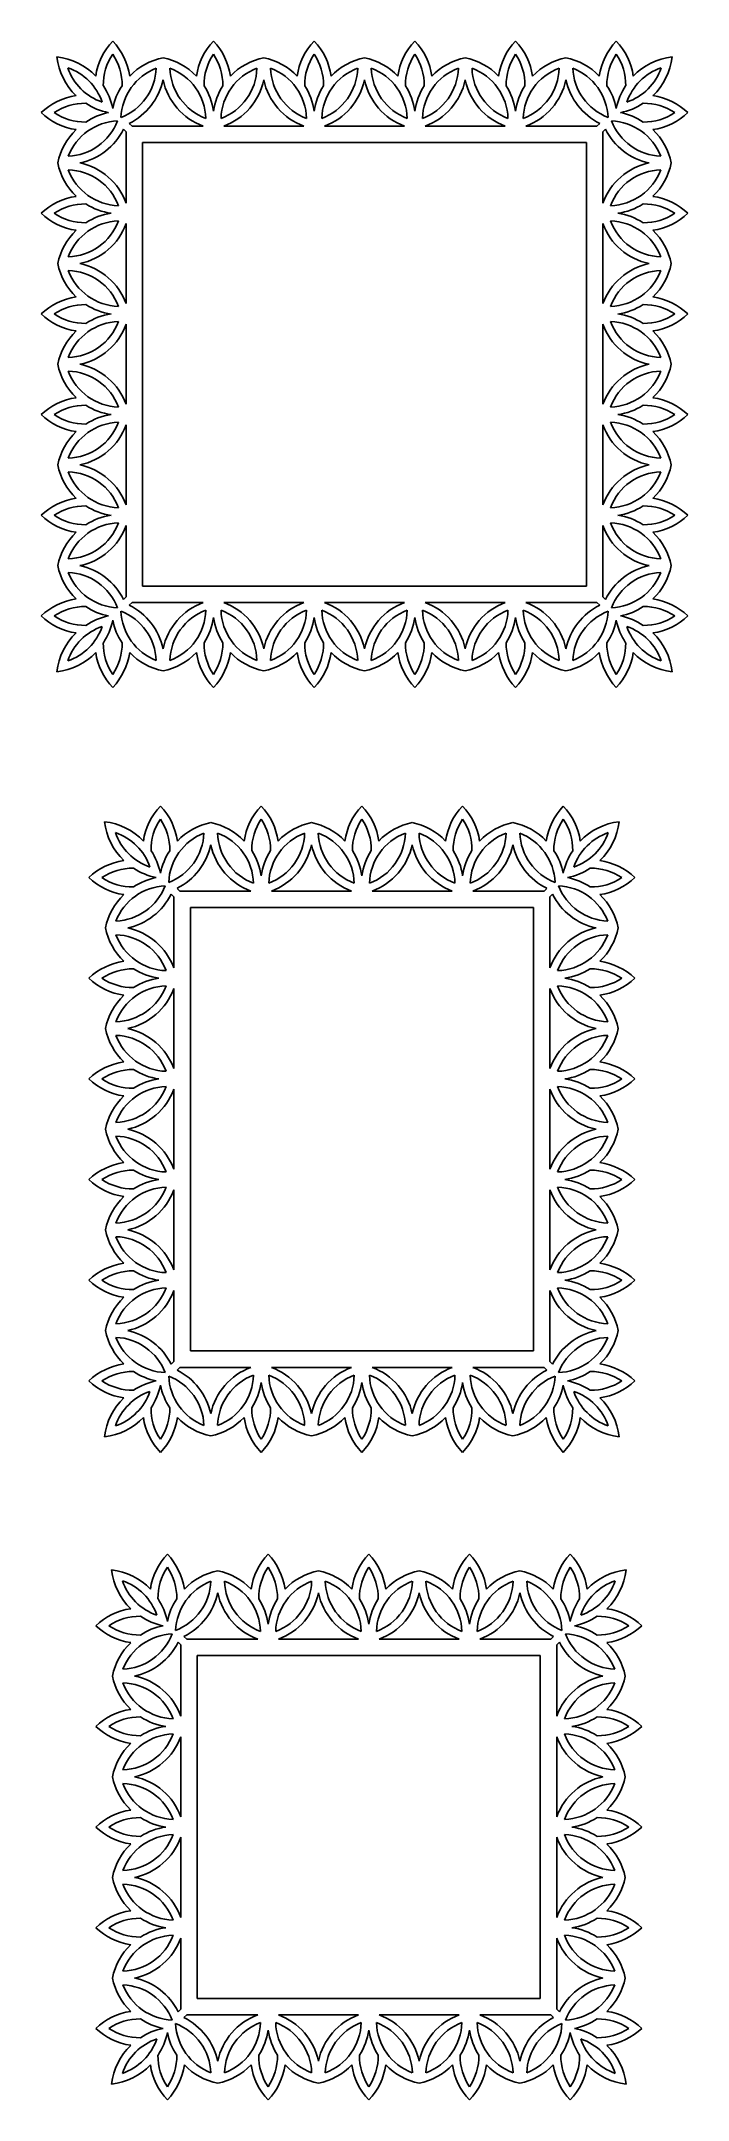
# Model space of a CAD drawing. Extents: x 496 to 653, y -218 to 283.
import ezdxf

# ---------------------------------------------------------------- set-up
doc = ezdxf.new("R2010")
doc.units = 0
doc.layers.get('0').update_dxf_attribs({"linetype": 'CONTINUOUS'})

msp = doc.modelspace()

# ---------------------------------------------------------------- linework, layer by layer
for p, q in [((516.12, 261.39), (516.78, 260.73)), ((516.78, 243.44), (516.78, 260.73)), ((517.53, 262.8), (518.19, 262.14)), ((535.47, 262.14), (518.19, 262.14)), ((540.49, 262.14), (559.96, 262.14)), ((564.98, 262.14), (584.44, 262.14)), ((608.93, 262.14), (589.46, 262.14)), ((613.95, 262.14), (631.23, 262.14)), ((631.89, 262.8), (631.23, 262.14)), ((633.3, 261.39), (632.65, 260.73)), ((632.65, 243.44), (632.65, 260.73)), ((520.77, 258.15), (520.77, 150.27)), ((520.77, 258.15), (628.65, 258.15)), ((628.65, 258.15), (628.65, 150.27)), ((516.78, 238.43), (516.78, 218.96)), ((632.65, 238.43), (632.65, 218.96)), ((516.78, 194.48), (516.78, 213.94)), ((632.65, 194.48), (632.65, 213.94)), ((516.78, 169.99), (516.78, 189.46)), ((632.65, 169.99), (632.65, 189.46)), ((516.78, 164.97), (516.78, 147.69)), ((632.65, 164.97), (632.65, 147.69)), ((520.77, 150.27), (628.65, 150.27)), ((516.12, 147.03), (516.78, 147.69)), ((517.53, 145.61), (518.19, 146.27)), ((535.47, 146.27), (518.19, 146.27)), ((540.49, 146.27), (559.96, 146.27)), ((564.98, 146.27), (584.44, 146.27)), ((608.93, 146.27), (589.46, 146.27)), ((613.95, 146.27), (631.23, 146.27)), ((631.89, 145.61), (631.23, 146.27)), ((633.3, 147.03), (632.65, 147.69)), ((527.72, 75.34), (528.38, 74.68)), ((529.13, 76.75), (529.79, 76.09)), ((547.07, 76.09), (529.79, 76.09)), ((552.09, 76.09), (571.56, 76.09)), ((596.04, 76.09), (576.58, 76.09)), ((601.06, 76.09), (618.35, 76.09)), ((619.01, 76.75), (618.35, 76.09)), ((620.42, 75.34), (619.76, 74.68)), ((528.38, 57.39), (528.38, 74.68)), ((532.37, 72.1), (615.77, 72.1)), ((532.37, 72.1), (532.37, -35.78)), ((615.77, 72.1), (615.77, -35.78)), ((619.76, 57.39), (619.76, 74.68)), ((528.38, 52.37), (528.38, 32.91)), ((619.76, 52.37), (619.76, 32.91)), ((528.38, 8.42), (528.38, 27.89)), ((619.76, 8.42), (619.76, 27.89)), ((528.38, -16.06), (528.38, 3.41)), ((619.76, -16.06), (619.76, 3.41)), ((528.38, -21.08), (528.38, -38.36)), ((619.76, -21.08), (619.76, -38.36)), ((527.72, -39.02), (528.38, -38.36)), ((529.13, -40.44), (529.79, -39.78)), ((547.07, -39.78), (529.79, -39.78)), ((532.37, -35.78), (615.77, -35.78)), ((552.09, -39.78), (571.56, -39.78)), ((596.04, -39.78), (576.58, -39.78)), ((601.06, -39.78), (618.35, -39.78)), ((619.01, -40.44), (618.35, -39.78)), ((620.42, -39.02), (619.76, -38.36)), ((529.41, -106.63), (530.07, -107.29)), ((530.07, -124.57), (530.07, -107.29)), ((530.82, -105.21), (531.48, -105.87)), ((548.76, -105.87), (531.48, -105.87)), ((534.06, -109.87), (534.06, -193.26)), ((534.06, -109.87), (617.45, -109.87)), ((553.78, -105.87), (573.25, -105.87)), ((597.73, -105.87), (578.27, -105.87)), ((602.75, -105.87), (620.04, -105.87)), ((617.45, -109.87), (617.45, -193.26)), ((620.69, -105.21), (620.04, -105.87)), ((622.11, -106.63), (621.45, -107.29)), ((621.45, -124.57), (621.45, -107.29)), ((530.07, -129.59), (530.07, -149.06)), ((621.45, -129.59), (621.45, -149.06)), ((530.07, -173.54), (530.07, -154.07)), ((621.45, -173.54), (621.45, -154.07)), ((530.07, -178.56), (530.07, -195.84)), ((621.45, -178.56), (621.45, -195.84)), ((534.06, -193.26), (617.45, -193.26)), ((529.41, -196.5), (530.07, -195.84)), ((530.82, -197.92), (531.48, -197.26)), ((548.76, -197.26), (531.48, -197.26)), ((553.78, -197.26), (573.25, -197.26)), ((597.73, -197.26), (578.27, -197.26)), ((602.75, -197.26), (620.04, -197.26)), ((620.69, -197.92), (620.04, -197.26)), ((622.11, -196.5), (621.45, -195.84))]:
    msp.add_line(p, q)
for centre, radius, start, end in [((524.66, 272.13), 15.45, 136.2663, 171.8609), ((502.34, 272.13), 15.45, 8.1391, 43.7337), ((549.15, 272.13), 15.45, 136.2663, 171.8609), ((526.82, 272.13), 15.45, 8.1391, 43.7337), ((573.63, 272.13), 15.45, 136.2663, 171.8609), ((551.31, 272.13), 15.45, 8.1391, 43.7337), ((598.11, 272.13), 15.45, 136.2663, 171.8609), ((575.79, 272.13), 15.45, 8.1391, 43.7337), ((622.6, 272.13), 15.45, 136.2663, 171.8609), ((600.27, 272.13), 15.45, 8.1391, 43.7337), ((647.08, 272.13), 15.45, 136.2663, 171.8609), ((624.76, 272.13), 15.45, 8.1391, 43.7337), ((498.21, 263.63), 15.45, 43.7337, 83.5849), ((515.29, 280.71), 15.45, 186.4151, 226.2663), ((515.29, 280.71), 13.45, 198.8883, 251.1117), ((498.21, 263.63), 13.45, 18.8883, 71.1117), ((524.66, 272.13), 13.45, 146.1009, 180.6764), ((502.34, 272.13), 13.45, 359.3236, 33.8991), ((510.65, 276.79), 13.45, 291.2102, 357.6007), ((528.95, 263.69), 13.45, 111.2102, 177.6007), ((528.79, 263.63), 15.45, 101.3883, 136.2663), ((522.69, 263.63), 15.45, 43.7337, 78.6117), ((540.85, 276.63), 13.45, 181.6955, 249.4936), ((522.69, 263.63), 13.45, 1.6955, 69.4936), ((549.15, 272.13), 13.45, 146.1009, 180.6764), ((526.82, 272.13), 13.45, 359.3236, 33.8991), ((553.28, 263.63), 13.45, 110.5064, 178.3045), ((535.12, 276.63), 13.45, 290.5064, 358.3045), ((553.28, 263.63), 15.45, 101.3882, 136.2663), ((547.18, 263.63), 15.45, 43.7337, 78.6118), ((565.33, 276.63), 13.45, 181.6955, 249.4936), ((547.18, 263.63), 13.45, 1.6955, 69.4936), ((573.63, 272.13), 13.45, 146.1009, 180.6764), ((551.31, 272.13), 13.45, 359.3236, 33.8991), ((559.61, 276.63), 13.45, 290.5064, 358.3045), ((577.76, 263.63), 13.45, 110.5064, 178.3045), ((577.76, 263.63), 15.45, 101.3882, 136.2663), ((571.66, 263.63), 15.45, 43.7337, 78.6118), ((571.66, 263.63), 13.45, 1.6955, 69.4936), ((589.81, 276.63), 13.45, 181.6955, 249.4936), ((598.11, 272.13), 13.45, 146.1009, 180.6764), ((575.79, 272.13), 13.45, 359.3236, 33.8991), ((602.24, 263.63), 13.45, 110.5064, 178.3045), ((584.09, 276.63), 13.45, 290.5064, 358.3045), ((602.24, 263.63), 15.45, 101.3882, 136.2663), ((596.14, 263.63), 15.45, 43.7337, 78.6118), ((596.14, 263.63), 13.45, 1.6955, 69.4936), ((614.3, 276.63), 13.45, 181.6955, 249.4936), ((622.6, 272.13), 13.45, 146.1009, 180.6764), ((600.27, 272.13), 13.45, 359.3236, 33.8991), ((608.58, 276.63), 13.45, 290.5064, 358.3045), ((626.73, 263.63), 13.45, 110.5064, 178.3045), ((626.73, 263.63), 15.45, 101.3883, 136.2663), ((620.63, 263.63), 15.45, 43.7337, 78.6117), ((638.78, 276.79), 13.45, 182.3993, 248.7898), ((620.47, 263.69), 13.45, 2.3993, 68.7898), ((647.08, 272.13), 13.45, 146.1009, 180.6764), ((624.76, 272.13), 13.45, 359.3236, 33.8991), ((651.21, 263.63), 13.45, 108.8883, 161.1117), ((634.14, 280.71), 13.45, 288.8883, 341.1117), ((651.21, 263.63), 15.45, 96.4151, 136.2663), ((634.14, 280.71), 15.45, 313.7337, 353.5849), ((498.36, 263.41), 15.45, 11.389, 33.6542), ((528.64, 263.41), 15.45, 146.3458, 168.611), ((510.64, 276.63), 15.45, 296.4949, 347.8645), ((540.85, 276.63), 15.45, 192.1355, 249.6576), ((522.69, 263.63), 15.45, 8.1391, 32.6464), ((553.28, 263.63), 15.45, 147.3536, 171.8609), ((535.12, 276.63), 15.45, 290.3424, 347.8648), ((565.33, 276.63), 15.45, 192.1352, 249.6576), ((547.18, 263.63), 15.45, 8.1391, 32.6464), ((577.76, 263.63), 15.45, 147.3536, 171.8609), ((559.61, 276.63), 15.45, 290.3424, 347.8648), ((589.81, 276.63), 15.45, 192.1352, 249.6576), ((571.66, 263.63), 15.45, 8.1391, 32.6464), ((602.24, 263.63), 15.45, 147.3536, 171.8609), ((584.09, 276.63), 15.45, 290.3424, 347.8648), ((614.3, 276.63), 15.45, 192.1352, 249.6576), ((596.14, 263.63), 15.45, 8.1391, 32.6464), ((626.73, 263.63), 15.45, 147.3536, 171.8609), ((608.58, 276.63), 15.45, 290.3424, 347.8645), ((638.78, 276.63), 15.45, 192.1355, 243.5051), ((620.78, 263.41), 15.45, 11.389, 33.6542), ((651.06, 263.41), 15.45, 146.3458, 168.611), ((506.79, 254.26), 15.45, 98.1391, 133.7337), ((506.79, 276.58), 15.45, 226.2663, 261.8609), ((506.79, 254.26), 13.45, 89.3236, 123.8991), ((506.79, 276.58), 13.45, 236.1009, 270.6764), ((515.51, 280.56), 15.45, 236.3458, 258.611), ((515.51, 250.28), 15.45, 101.389, 123.6542), ((633.91, 280.56), 15.45, 281.389, 303.6542), ((633.91, 250.28), 15.45, 56.3458, 78.611), ((642.63, 254.26), 13.45, 56.1009, 90.6764), ((642.63, 276.58), 13.45, 269.3236, 303.8991), ((642.63, 254.26), 15.45, 46.2663, 81.8609), ((642.63, 276.58), 15.45, 278.1391, 313.7337), ((515.29, 250.13), 15.45, 133.7337, 168.6117), ((515.23, 249.97), 13.45, 92.3993, 158.7898), ((502.13, 268.27), 13.45, 272.3993, 338.7898), ((502.29, 268.28), 15.45, 282.1355, 333.5051), ((647.13, 268.28), 15.45, 206.4949, 257.8645), ((634.19, 249.97), 13.45, 21.2102, 87.6007), ((647.29, 268.27), 13.45, 201.2102, 267.6007), ((634.14, 250.13), 15.45, 11.3883, 46.2663), ((515.29, 256.23), 15.45, 191.3883, 226.2663), ((502.29, 238.07), 13.45, 20.5064, 88.3045), ((515.29, 256.23), 13.45, 200.5064, 268.3045), ((502.29, 238.07), 15.45, 20.3424, 77.8645), ((647.13, 238.07), 15.45, 102.1355, 159.6576), ((647.13, 238.07), 13.45, 91.6955, 159.4936), ((634.14, 256.23), 13.45, 271.6955, 339.4936), ((634.14, 256.23), 15.45, 313.7337, 348.6117), ((506.79, 229.77), 15.45, 98.1391, 133.7337), ((506.79, 252.1), 15.45, 226.2663, 261.8609), ((506.79, 229.77), 13.45, 89.3236, 123.8991), ((506.79, 252.1), 13.45, 236.1009, 270.6764), ((515.29, 256.23), 15.45, 237.3536, 261.8609), ((515.29, 225.64), 15.45, 98.1391, 122.6464), ((634.14, 256.23), 15.45, 278.1391, 302.6464), ((634.14, 225.64), 15.45, 57.3536, 81.8609), ((642.63, 229.77), 13.45, 56.1009, 90.6764), ((642.63, 252.1), 13.45, 269.3236, 303.8991), ((642.63, 229.77), 15.45, 46.2663, 81.8609), ((642.63, 252.1), 15.45, 278.1391, 313.7337), ((515.29, 225.64), 15.45, 133.7337, 168.6118), ((515.29, 225.64), 13.45, 91.6955, 159.4936), ((502.29, 243.8), 13.45, 271.6955, 339.4936), ((502.29, 243.8), 15.45, 282.1352, 339.6576), ((647.13, 243.8), 15.45, 200.3424, 257.8648), ((634.14, 225.64), 13.45, 20.5064, 88.3045), ((647.13, 243.8), 13.45, 200.5064, 268.3045), ((634.14, 225.64), 15.45, 11.3882, 46.2663), ((515.29, 231.74), 15.45, 191.3882, 226.2663), ((515.29, 231.74), 13.45, 200.5064, 268.3045), ((502.29, 213.59), 13.45, 20.5064, 88.3045), ((502.29, 213.59), 15.45, 20.3424, 77.8648), ((647.13, 213.59), 15.45, 102.1352, 159.6576), ((634.14, 231.74), 13.45, 271.6955, 339.4936), ((647.13, 213.59), 13.45, 91.6955, 159.4936), ((634.14, 231.74), 15.45, 313.7337, 348.6118), ((506.79, 205.29), 15.45, 98.1391, 133.7337), ((642.63, 205.29), 15.45, 46.2663, 81.8609), ((506.79, 227.61), 15.45, 226.2663, 261.8609), ((506.79, 205.29), 13.45, 89.3236, 123.8991), ((506.79, 227.61), 13.45, 236.1009, 270.6764), ((515.29, 231.74), 15.45, 237.3536, 261.8609), ((515.29, 201.16), 15.45, 98.1391, 122.6464), ((634.14, 231.74), 15.45, 278.1391, 302.6464), ((634.14, 201.16), 15.45, 57.3536, 81.8609), ((642.63, 205.29), 13.45, 56.1009, 90.6764), ((642.63, 227.61), 13.45, 269.3236, 303.8991), ((642.63, 227.61), 15.45, 278.1391, 313.7337), ((515.29, 201.16), 15.45, 133.7337, 168.6118), ((502.29, 219.31), 13.45, 271.6955, 339.4936), ((515.29, 201.16), 13.45, 91.6955, 159.4936), ((502.29, 219.31), 15.45, 282.1352, 339.6576), ((647.13, 219.31), 15.45, 200.3424, 257.8648), ((647.13, 219.31), 13.45, 200.5064, 268.3045), ((634.14, 201.16), 13.45, 20.5064, 88.3045), ((634.14, 201.16), 15.45, 11.3882, 46.2663), ((515.29, 207.26), 15.45, 191.3882, 226.2663), ((502.29, 189.11), 13.45, 20.5064, 88.3045), ((515.29, 207.26), 13.45, 200.5064, 268.3045), ((502.29, 189.11), 15.45, 20.3424, 77.8648), ((647.13, 189.11), 15.45, 102.1352, 159.6576), ((647.13, 189.11), 13.45, 91.6955, 159.4936), ((634.14, 207.26), 13.45, 271.6955, 339.4936), ((634.14, 207.26), 15.45, 313.7337, 348.6118), ((506.79, 180.8), 15.45, 98.1391, 133.7337), ((642.63, 180.8), 15.45, 46.2663, 81.8609), ((506.79, 203.13), 15.45, 226.2663, 261.8609), ((506.79, 180.8), 13.45, 89.3236, 123.8991), ((506.79, 203.13), 13.45, 236.1009, 270.6764), ((515.29, 207.26), 15.45, 237.3536, 261.8609), ((515.29, 176.67), 15.45, 98.1391, 122.6464), ((634.14, 207.26), 15.45, 278.1391, 302.6464), ((634.14, 176.67), 15.45, 57.3536, 81.8609), ((642.63, 180.8), 13.45, 56.1009, 90.6764), ((642.63, 203.13), 13.45, 269.3236, 303.8991), ((642.63, 203.13), 15.45, 278.1391, 313.7337), ((515.29, 176.67), 15.45, 133.7337, 168.6118), ((515.29, 176.67), 13.45, 91.6955, 159.4936), ((502.29, 194.83), 13.45, 271.6955, 339.4936), ((502.29, 194.83), 15.45, 282.1352, 339.6576), ((647.13, 194.83), 15.45, 200.3424, 257.8648), ((634.14, 176.67), 13.45, 20.5064, 88.3045), ((647.13, 194.83), 13.45, 200.5064, 268.3045), ((634.14, 176.67), 15.45, 11.3882, 46.2663), ((515.29, 182.77), 15.45, 191.3882, 226.2663), ((502.29, 164.62), 13.45, 20.5064, 88.3045), ((515.29, 182.77), 13.45, 200.5064, 268.3045), ((502.29, 164.62), 15.45, 20.3424, 77.8648), ((647.13, 164.62), 15.45, 102.1352, 159.6576), ((647.13, 164.62), 13.45, 91.6955, 159.4936), ((634.14, 182.77), 13.45, 271.6955, 339.4936), ((634.14, 182.77), 15.45, 313.7337, 348.6118), ((506.79, 156.32), 15.45, 98.1391, 133.7337), ((642.63, 156.32), 15.45, 46.2663, 81.8609), ((506.79, 178.64), 15.45, 226.2663, 261.8609), ((506.79, 156.32), 13.45, 89.3236, 123.8991), ((506.79, 178.64), 13.45, 236.1009, 270.6764), ((515.29, 152.19), 13.45, 91.6955, 159.4936), ((502.29, 170.34), 13.45, 271.6955, 339.4936), ((515.29, 182.77), 15.45, 237.3536, 261.8609), ((515.29, 152.19), 15.45, 98.1391, 122.6464), ((634.14, 152.19), 13.45, 20.5064, 88.3045), ((647.13, 170.34), 13.45, 200.5064, 268.3045), ((634.14, 182.77), 15.45, 278.1391, 302.6464), ((634.14, 152.19), 15.45, 57.3536, 81.8609), ((642.63, 156.32), 13.45, 56.1009, 90.6764), ((642.63, 178.64), 13.45, 269.3236, 303.8991), ((642.63, 178.64), 15.45, 278.1391, 313.7337), ((515.29, 152.19), 15.45, 133.7337, 168.6117), ((502.29, 170.34), 15.45, 282.1355, 339.6576), ((647.13, 170.34), 15.45, 200.3424, 257.8645), ((634.14, 152.19), 15.45, 11.3883, 46.2663), ((515.29, 158.29), 15.45, 191.3883, 226.2663), ((502.29, 140.14), 15.45, 26.4949, 77.8645), ((647.13, 140.14), 15.45, 102.1355, 153.5051), ((634.14, 158.29), 15.45, 313.7337, 348.6117), ((502.13, 140.14), 13.45, 21.2102, 87.6007), ((515.23, 158.44), 13.45, 201.2102, 267.6007), ((634.19, 158.44), 13.45, 272.3993, 338.7898), ((647.29, 140.14), 13.45, 92.3993, 158.7898), ((506.79, 131.84), 15.45, 98.1391, 133.7337), ((506.79, 131.84), 13.45, 89.3236, 123.8991), ((515.51, 158.14), 15.45, 236.3458, 258.611), ((510.64, 131.79), 15.45, 12.1355, 63.5051), ((540.85, 131.79), 15.45, 110.3424, 167.8645), ((535.12, 131.79), 15.45, 12.1352, 69.6576), ((565.33, 131.79), 15.45, 110.3424, 167.8648), ((559.61, 131.79), 15.45, 12.1352, 69.6576), ((589.81, 131.79), 15.45, 110.3424, 167.8648), ((584.09, 131.79), 15.45, 12.1352, 69.6576), ((614.3, 131.79), 15.45, 110.3424, 167.8648), ((608.58, 131.79), 15.45, 12.1355, 69.6576), ((638.78, 131.79), 15.45, 116.4949, 167.8645), ((633.91, 158.14), 15.45, 281.389, 303.6542), ((642.63, 131.84), 13.45, 56.1009, 90.6764), ((642.63, 131.84), 15.45, 46.2663, 81.8609), ((506.79, 154.16), 15.45, 226.2663, 261.8609), ((506.79, 154.16), 13.45, 236.1009, 270.6764), ((515.29, 127.71), 13.45, 108.8883, 161.1117), ((498.21, 144.78), 13.45, 288.8883, 341.1117), ((515.51, 127.85), 15.45, 101.389, 123.6542), ((498.36, 145.01), 15.45, 326.3458, 348.611), ((528.64, 145.01), 15.45, 191.389, 213.6542), ((510.65, 131.62), 13.45, 2.3993, 68.7898), ((528.95, 144.72), 13.45, 182.3993, 248.7898), ((540.85, 131.79), 13.45, 110.5064, 178.3045), ((522.69, 144.78), 13.45, 290.5064, 358.3045), ((522.69, 144.78), 15.45, 327.3536, 351.8609), ((553.28, 144.78), 15.45, 188.1391, 212.6464), ((553.28, 144.78), 13.45, 181.6955, 249.4936), ((535.12, 131.79), 13.45, 1.6955, 69.4936), ((565.33, 131.79), 13.45, 110.5064, 178.3045), ((547.18, 144.78), 13.45, 290.5064, 358.3045), ((547.18, 144.78), 15.45, 327.3536, 351.8609), ((577.76, 144.78), 15.45, 188.1391, 212.6464), ((559.61, 131.79), 13.45, 1.6955, 69.4936), ((577.76, 144.78), 13.45, 181.6955, 249.4936), ((571.66, 144.78), 13.45, 290.5064, 358.3045), ((589.81, 131.79), 13.45, 110.5064, 178.3045), ((571.66, 144.78), 15.45, 327.3536, 351.8609), ((602.24, 144.78), 15.45, 188.1391, 212.6464), ((602.24, 144.78), 13.45, 181.6955, 249.4936), ((584.09, 131.79), 13.45, 1.6955, 69.4936), ((596.14, 144.78), 13.45, 290.5064, 358.3045), ((614.3, 131.79), 13.45, 110.5064, 178.3045), ((596.14, 144.78), 15.45, 327.3536, 351.8609), ((626.73, 144.78), 15.45, 188.1391, 212.6464), ((608.58, 131.79), 13.45, 1.6955, 69.4936), ((626.73, 144.78), 13.45, 181.6955, 249.4936), ((638.78, 131.62), 13.45, 111.2102, 177.6007), ((620.47, 144.72), 13.45, 291.2102, 357.6007), ((620.78, 145.01), 15.45, 326.3458, 348.611), ((651.06, 145.01), 15.45, 191.389, 213.6542), ((633.91, 127.85), 15.45, 56.3458, 78.611), ((651.21, 144.78), 13.45, 198.8883, 251.1117), ((634.14, 127.71), 13.45, 18.8883, 71.1117), ((642.63, 154.16), 13.45, 269.3236, 303.8991), ((642.63, 154.16), 15.45, 278.1391, 313.7337), ((515.29, 127.71), 15.45, 133.7337, 173.5849), ((524.66, 136.29), 13.45, 179.3236, 213.8991), ((502.34, 136.29), 13.45, 326.1009, 0.6764), ((549.15, 136.29), 13.45, 179.3236, 213.8991), ((526.82, 136.29), 13.45, 326.1009, 0.6764), ((573.63, 136.29), 13.45, 179.3236, 213.8991), ((551.31, 136.29), 13.45, 326.1009, 0.6764), ((598.11, 136.29), 13.45, 179.3236, 213.8991), ((575.79, 136.29), 13.45, 326.1009, 0.6764), ((622.6, 136.29), 13.45, 179.3236, 213.8991), ((600.27, 136.29), 13.45, 326.1009, 0.6764), ((647.08, 136.29), 13.45, 179.3236, 213.8991), ((624.76, 136.29), 13.45, 326.1009, 0.6764), ((634.14, 127.71), 15.45, 6.4151, 46.2663), ((498.21, 144.78), 15.45, 276.4151, 316.2663), ((524.66, 136.29), 15.45, 188.1391, 223.7337), ((502.34, 136.29), 15.45, 316.2663, 351.8609), ((528.79, 144.78), 15.45, 223.7337, 258.6117), ((522.69, 144.78), 15.45, 281.3883, 316.2663), ((549.15, 136.29), 15.45, 188.1391, 223.7337), ((526.82, 136.29), 15.45, 316.2663, 351.8609), ((553.28, 144.78), 15.45, 223.7337, 258.6118), ((547.18, 144.78), 15.45, 281.3882, 316.2663), ((573.63, 136.29), 15.45, 188.1391, 223.7337), ((551.31, 136.29), 15.45, 316.2663, 351.8609), ((577.76, 144.78), 15.45, 223.7337, 258.6118), ((571.66, 144.78), 15.45, 281.3882, 316.2663), ((598.11, 136.29), 15.45, 188.1391, 223.7337), ((575.79, 136.29), 15.45, 316.2663, 351.8609), ((602.24, 144.78), 15.45, 223.7337, 258.6118), ((596.14, 144.78), 15.45, 281.3882, 316.2663), ((622.6, 136.29), 15.45, 188.1391, 223.7337), ((600.27, 136.29), 15.45, 316.2663, 351.8609), ((626.73, 144.78), 15.45, 223.7337, 258.6117), ((620.63, 144.78), 15.45, 281.3883, 316.2663), ((647.08, 136.29), 15.45, 188.1391, 223.7337), ((624.76, 136.29), 15.45, 316.2663, 351.8609), ((651.21, 144.78), 15.45, 223.7337, 263.5849), ((536.26, 86.07), 15.45, 136.2663, 171.8609), ((513.94, 86.07), 15.45, 8.1391, 43.7337), ((560.75, 86.07), 15.45, 136.2663, 171.8609), ((538.42, 86.07), 15.45, 8.1391, 43.7337), ((585.23, 86.07), 15.45, 136.2663, 171.8609), ((562.91, 86.07), 15.45, 8.1391, 43.7337), ((609.71, 86.07), 15.45, 136.2663, 171.8609), ((587.39, 86.07), 15.45, 8.1391, 43.7337), ((634.2, 86.07), 15.45, 136.2663, 171.8609), ((611.87, 86.07), 15.45, 8.1391, 43.7337), ((509.81, 77.58), 15.45, 43.7337, 83.5849), ((526.89, 94.66), 15.45, 186.4151, 226.2663), ((526.89, 94.66), 13.45, 198.8883, 251.1117), ((509.81, 77.58), 13.45, 18.8883, 71.1117), ((536.26, 86.07), 13.45, 146.1009, 180.6764), ((513.94, 86.07), 13.45, 359.3236, 33.8991), ((540.55, 77.64), 13.45, 111.2102, 177.6007), ((522.25, 90.74), 13.45, 291.2102, 357.6007), ((540.39, 77.58), 15.45, 101.3883, 136.2663), ((534.29, 77.58), 15.45, 43.7337, 78.6117), ((552.44, 90.58), 13.45, 181.6955, 249.4936), ((534.29, 77.58), 13.45, 1.6955, 69.4936), ((560.75, 86.07), 13.45, 146.1009, 180.6764), ((538.42, 86.07), 13.45, 359.3236, 33.8991), ((564.88, 77.58), 13.45, 110.5064, 178.3045), ((546.72, 90.58), 13.45, 290.5064, 358.3045), ((564.88, 77.58), 15.45, 101.3882, 136.2663), ((558.78, 77.58), 15.45, 43.7337, 78.6118), ((576.93, 90.58), 13.45, 181.6955, 249.4936), ((558.78, 77.58), 13.45, 1.6955, 69.4936), ((585.23, 86.07), 13.45, 146.1009, 180.6764), ((562.91, 86.07), 13.45, 359.3236, 33.8991), ((571.21, 90.58), 13.45, 290.5064, 358.3045), ((589.36, 77.58), 13.45, 110.5064, 178.3045), ((589.36, 77.58), 15.45, 101.3882, 136.2663), ((583.26, 77.58), 15.45, 43.7337, 78.6118), ((583.26, 77.58), 13.45, 1.6955, 69.4936), ((601.41, 90.58), 13.45, 181.6955, 249.4936), ((609.71, 86.07), 13.45, 146.1009, 180.6764), ((587.39, 86.07), 13.45, 359.3236, 33.8991), ((595.69, 90.58), 13.45, 290.5064, 358.3045), ((613.84, 77.58), 13.45, 110.5064, 178.3045), ((613.84, 77.58), 15.45, 101.3883, 136.2663), ((607.74, 77.58), 15.45, 43.7337, 78.6117), ((625.89, 90.74), 13.45, 182.3993, 248.7898), ((607.59, 77.64), 13.45, 2.3993, 68.7898), ((634.2, 86.07), 13.45, 146.1009, 180.6764), ((611.87, 86.07), 13.45, 359.3236, 33.8991), ((638.33, 77.58), 13.45, 108.8883, 161.1117), ((621.25, 94.66), 13.45, 288.8883, 341.1117), ((638.33, 77.58), 15.45, 96.4151, 136.2663), ((621.25, 94.66), 15.45, 313.7337, 353.5849), ((509.96, 77.35), 15.45, 11.389, 33.6542), ((540.24, 77.35), 15.45, 146.3458, 168.611), ((522.24, 90.58), 15.45, 296.4949, 347.8645), ((552.44, 90.58), 15.45, 192.1355, 249.6576), ((534.29, 77.58), 15.45, 8.1391, 32.6464), ((564.88, 77.58), 15.45, 147.3536, 171.8609), ((546.72, 90.58), 15.45, 290.3424, 347.8648), ((576.93, 90.58), 15.45, 192.1352, 249.6576), ((558.78, 77.58), 15.45, 8.1391, 32.6464), ((589.36, 77.58), 15.45, 147.3536, 171.8609), ((571.21, 90.58), 15.45, 290.3424, 347.8648), ((601.41, 90.58), 15.45, 192.1352, 249.6576), ((583.26, 77.58), 15.45, 8.1391, 32.6464), ((613.84, 77.58), 15.45, 147.3536, 171.8609), ((595.69, 90.58), 15.45, 290.3424, 347.8645), ((625.9, 90.58), 15.45, 192.1355, 243.5051), ((607.89, 77.35), 15.45, 11.389, 33.6542), ((638.18, 77.35), 15.45, 146.3458, 168.611), ((518.39, 68.21), 15.45, 98.1391, 133.7337), ((518.39, 68.21), 13.45, 89.3236, 123.8991), ((527.11, 94.51), 15.45, 236.3458, 258.611), ((621.02, 94.51), 15.45, 281.389, 303.6542), ((629.74, 68.21), 13.45, 56.1009, 90.6764), ((629.74, 68.21), 15.45, 46.2663, 81.8609), ((518.39, 90.53), 15.45, 226.2663, 261.8609), ((518.39, 90.53), 13.45, 236.1009, 270.6764), ((526.89, 64.07), 15.45, 133.7337, 168.6117), ((513.73, 82.22), 13.45, 272.3993, 338.7898), ((526.83, 63.92), 13.45, 92.3993, 158.7898), ((513.89, 82.23), 15.45, 282.1355, 333.5051), ((527.11, 64.22), 15.45, 101.389, 123.6542), ((634.25, 82.23), 15.45, 206.4949, 257.8645), ((634.41, 82.22), 13.45, 201.2102, 267.6007), ((621.31, 63.92), 13.45, 21.2102, 87.6007), ((621.02, 64.22), 15.45, 56.3458, 78.611), ((629.74, 90.53), 13.45, 269.3236, 303.8991), ((629.74, 90.53), 15.45, 278.1391, 313.7337), ((621.25, 64.07), 15.45, 11.3883, 46.2663), ((526.89, 70.18), 15.45, 191.3883, 226.2663), ((513.89, 52.02), 13.45, 20.5064, 88.3045), ((526.89, 70.18), 13.45, 200.5064, 268.3045), ((513.89, 52.02), 15.45, 20.3424, 77.8645), ((634.25, 52.02), 15.45, 102.1355, 159.6576), ((634.25, 52.02), 13.45, 91.6955, 159.4936), ((621.25, 70.18), 13.45, 271.6955, 339.4936), ((621.25, 70.18), 15.45, 313.7337, 348.6117), ((518.39, 43.72), 15.45, 98.1391, 133.7337), ((518.39, 43.72), 13.45, 89.3236, 123.8991), ((526.89, 70.18), 15.45, 237.3536, 261.8609), ((621.25, 70.18), 15.45, 278.1391, 302.6464), ((629.74, 43.72), 13.45, 56.1009, 90.6764), ((629.74, 43.72), 15.45, 46.2663, 81.8609), ((518.39, 66.05), 15.45, 226.2663, 261.8609), ((518.39, 66.05), 13.45, 236.1009, 270.6764), ((526.89, 39.59), 15.45, 133.7337, 168.6118), ((526.89, 39.59), 13.45, 91.6955, 159.4936), ((513.89, 57.74), 13.45, 271.6955, 339.4936), ((513.89, 57.74), 15.45, 282.1352, 339.6576), ((526.89, 39.59), 15.45, 98.1391, 122.6464), ((634.25, 57.74), 15.45, 200.3424, 257.8648), ((621.25, 39.59), 13.45, 20.5064, 88.3045), ((634.25, 57.74), 13.45, 200.5064, 268.3045), ((621.25, 39.59), 15.45, 57.3536, 81.8609), ((629.74, 66.05), 13.45, 269.3236, 303.8991), ((629.74, 66.05), 15.45, 278.1391, 313.7337), ((621.25, 39.59), 15.45, 11.3882, 46.2663), ((526.89, 45.69), 15.45, 191.3882, 226.2663), ((513.89, 27.54), 13.45, 20.5064, 88.3045), ((526.89, 45.69), 13.45, 200.5064, 268.3045), ((513.89, 27.54), 15.45, 20.3424, 77.8648), ((634.25, 27.54), 15.45, 102.1352, 159.6576), ((634.25, 27.54), 13.45, 91.6955, 159.4936), ((621.25, 45.69), 13.45, 271.6955, 339.4936), ((621.25, 45.69), 15.45, 313.7337, 348.6118), ((518.39, 19.24), 15.45, 98.1391, 133.7337), ((518.39, 41.56), 15.45, 226.2663, 261.8609), ((518.39, 19.24), 13.45, 89.3236, 123.8991), ((518.39, 41.56), 13.45, 236.1009, 270.6764), ((526.89, 45.69), 15.45, 237.3536, 261.8609), ((526.89, 15.11), 15.45, 98.1391, 122.6464), ((621.25, 45.69), 15.45, 278.1391, 302.6464), ((621.25, 15.11), 15.45, 57.3536, 81.8609), ((629.74, 19.24), 13.45, 56.1009, 90.6764), ((629.74, 41.56), 13.45, 269.3236, 303.8991), ((629.74, 19.24), 15.45, 46.2663, 81.8609), ((629.74, 41.56), 15.45, 278.1391, 313.7337), ((526.89, 15.11), 15.45, 133.7337, 168.6118), ((526.89, 15.11), 13.45, 91.6955, 159.4936), ((513.89, 33.26), 13.45, 271.6955, 339.4936), ((513.89, 33.26), 15.45, 282.1352, 339.6576), ((634.25, 33.26), 15.45, 200.3424, 257.8648), ((621.25, 15.11), 13.45, 20.5064, 88.3045), ((634.25, 33.26), 13.45, 200.5064, 268.3045), ((621.25, 15.11), 15.45, 11.3882, 46.2663), ((526.89, 21.21), 15.45, 191.3882, 226.2663), ((526.89, 21.21), 13.45, 200.5064, 268.3045), ((513.89, 3.05), 13.45, 20.5064, 88.3045), ((513.89, 3.05), 15.45, 20.3424, 77.8648), ((634.25, 3.05), 15.45, 102.1352, 159.6576), ((621.25, 21.21), 13.45, 271.6955, 339.4936), ((634.25, 3.05), 13.45, 91.6955, 159.4936), ((621.25, 21.21), 15.45, 313.7337, 348.6118), ((518.39, -5.25), 15.45, 98.1391, 133.7337), ((629.74, -5.25), 15.45, 46.2663, 81.8609), ((518.39, 17.08), 15.45, 226.2663, 261.8609), ((518.39, -5.25), 13.45, 89.3236, 123.8991), ((518.39, 17.08), 13.45, 236.1009, 270.6764), ((526.89, 21.21), 15.45, 237.3536, 261.8609), ((526.89, -9.38), 15.45, 98.1391, 122.6464), ((621.25, 21.21), 15.45, 278.1391, 302.6464), ((621.25, -9.38), 15.45, 57.3536, 81.8609), ((629.74, -5.25), 13.45, 56.1009, 90.6764), ((629.74, 17.08), 13.45, 269.3236, 303.8991), ((629.74, 17.08), 15.45, 278.1391, 313.7337), ((526.89, -9.38), 15.45, 133.7337, 168.6118), ((513.89, 8.78), 13.45, 271.6955, 339.4936), ((526.89, -9.38), 13.45, 91.6955, 159.4936), ((513.89, 8.78), 15.45, 282.1352, 339.6576), ((634.25, 8.78), 15.45, 200.3424, 257.8648), ((634.25, 8.78), 13.45, 200.5064, 268.3045), ((621.25, -9.38), 13.45, 20.5064, 88.3045), ((621.25, -9.38), 15.45, 11.3882, 46.2663), ((526.89, -3.28), 15.45, 191.3882, 226.2663), ((526.89, -3.28), 13.45, 200.5064, 268.3045), ((513.89, -21.43), 13.45, 20.5064, 88.3045), ((513.89, -21.43), 15.45, 20.3424, 77.8648), ((634.25, -21.43), 15.45, 102.1352, 159.6576), ((621.25, -3.28), 13.45, 271.6955, 339.4936), ((634.25, -21.43), 13.45, 91.6955, 159.4936), ((621.25, -3.28), 15.45, 313.7337, 348.6118), ((518.39, -29.73), 15.45, 98.1391, 133.7337), ((629.74, -29.73), 15.45, 46.2663, 81.8609), ((518.39, -7.41), 15.45, 226.2663, 261.8609), ((518.39, -29.73), 13.45, 89.3236, 123.8991), ((518.39, -7.41), 13.45, 236.1009, 270.6764), ((526.89, -3.28), 15.45, 237.3536, 261.8609), ((526.89, -33.86), 15.45, 98.1391, 122.6464), ((621.25, -3.28), 15.45, 278.1391, 302.6464), ((621.25, -33.86), 15.45, 57.3536, 81.8609), ((629.74, -29.73), 13.45, 56.1009, 90.6764), ((629.74, -7.41), 13.45, 269.3236, 303.8991), ((629.74, -7.41), 15.45, 278.1391, 313.7337), ((526.89, -33.86), 15.45, 133.7337, 168.6117), ((513.89, -15.71), 13.45, 271.6955, 339.4936), ((526.89, -33.86), 13.45, 91.6955, 159.4936), ((513.89, -15.71), 15.45, 282.1355, 339.6576), ((634.25, -15.71), 15.45, 200.3424, 257.8645), ((634.25, -15.71), 13.45, 200.5064, 268.3045), ((621.25, -33.86), 13.45, 20.5064, 88.3045), ((621.25, -33.86), 15.45, 11.3883, 46.2663), ((526.89, -27.76), 15.45, 191.3883, 226.2663), ((526.83, -27.61), 13.45, 201.2102, 267.6007), ((513.73, -45.91), 13.45, 21.2102, 87.6007), ((513.89, -45.91), 15.45, 26.4949, 77.8645), ((634.25, -45.91), 15.45, 102.1355, 153.5051), ((634.41, -45.91), 13.45, 92.3993, 158.7898), ((621.31, -27.61), 13.45, 272.3993, 338.7898), ((621.25, -27.76), 15.45, 313.7337, 348.6117), ((518.39, -54.22), 15.45, 98.1391, 133.7337), ((552.44, -54.26), 15.45, 110.3424, 167.8645), ((546.72, -54.26), 15.45, 12.1352, 69.6576), ((576.93, -54.26), 15.45, 110.3424, 167.8648), ((571.21, -54.26), 15.45, 12.1352, 69.6576), ((601.41, -54.26), 15.45, 110.3424, 167.8648), ((595.69, -54.26), 15.45, 12.1355, 69.6576), ((629.74, -54.22), 15.45, 46.2663, 81.8609), ((518.39, -31.89), 15.45, 226.2663, 261.8609), ((518.39, -54.22), 13.45, 89.3236, 123.8991), ((518.39, -31.89), 13.45, 236.1009, 270.6764), ((527.11, -27.91), 15.45, 236.3458, 258.611), ((527.11, -58.2), 15.45, 101.389, 123.6542), ((509.96, -41.04), 15.45, 326.3458, 348.611), ((540.24, -41.04), 15.45, 191.389, 213.6542), ((540.55, -41.33), 13.45, 182.3993, 248.7898), ((522.25, -54.43), 13.45, 2.3993, 68.7898), ((522.24, -54.26), 15.45, 12.1355, 63.5051), ((534.29, -41.27), 13.45, 290.5064, 358.3045), ((552.44, -54.26), 13.45, 110.5064, 178.3045), ((534.29, -41.27), 15.45, 327.3536, 351.8609), ((564.88, -41.27), 15.45, 188.1391, 212.6464), ((546.72, -54.26), 13.45, 1.6955, 69.4936), ((564.88, -41.27), 13.45, 181.6955, 249.4936), ((558.78, -41.27), 13.45, 290.5064, 358.3045), ((576.93, -54.26), 13.45, 110.5064, 178.3045), ((558.78, -41.27), 15.45, 327.3536, 351.8609), ((589.36, -41.27), 15.45, 188.1391, 212.6464), ((589.36, -41.27), 13.45, 181.6955, 249.4936), ((571.21, -54.26), 13.45, 1.6955, 69.4936), ((601.41, -54.26), 13.45, 110.5064, 178.3045), ((583.26, -41.27), 13.45, 290.5064, 358.3045), ((583.26, -41.27), 15.45, 327.3536, 351.8609), ((613.84, -41.27), 15.45, 188.1391, 212.6464), ((613.84, -41.27), 13.45, 181.6955, 249.4936), ((595.69, -54.26), 13.45, 1.6955, 69.4936), ((625.9, -54.26), 15.45, 116.4949, 167.8645), ((607.59, -41.33), 13.45, 291.2102, 357.6007), ((625.89, -54.43), 13.45, 111.2102, 177.6007), ((607.89, -41.04), 15.45, 326.3458, 348.611), ((638.18, -41.04), 15.45, 191.389, 213.6542), ((621.02, -27.91), 15.45, 281.389, 303.6542), ((621.02, -58.2), 15.45, 56.3458, 78.611), ((629.74, -54.22), 13.45, 56.1009, 90.6764), ((629.74, -31.89), 13.45, 269.3236, 303.8991), ((629.74, -31.89), 15.45, 278.1391, 313.7337), ((526.89, -58.35), 15.45, 133.7337, 173.5849), ((509.81, -41.27), 13.45, 288.8883, 341.1117), ((526.89, -58.35), 13.45, 108.8883, 161.1117), ((536.26, -49.76), 13.45, 179.3236, 213.8991), ((513.94, -49.76), 13.45, 326.1009, 0.6764), ((560.75, -49.76), 13.45, 179.3236, 213.8991), ((538.42, -49.76), 13.45, 326.1009, 0.6764), ((585.23, -49.76), 13.45, 179.3236, 213.8991), ((562.91, -49.76), 13.45, 326.1009, 0.6764), ((609.71, -49.76), 13.45, 179.3236, 213.8991), ((587.39, -49.76), 13.45, 326.1009, 0.6764), ((634.2, -49.76), 13.45, 179.3236, 213.8991), ((611.87, -49.76), 13.45, 326.1009, 0.6764), ((621.25, -58.35), 13.45, 18.8883, 71.1117), ((638.33, -41.27), 13.45, 198.8883, 251.1117), ((621.25, -58.35), 15.45, 6.4151, 46.2663), ((509.81, -41.27), 15.45, 276.4151, 316.2663), ((536.26, -49.76), 15.45, 188.1391, 223.7337), ((513.94, -49.76), 15.45, 316.2663, 351.8609), ((540.39, -41.27), 15.45, 223.7337, 258.6117), ((534.29, -41.27), 15.45, 281.3883, 316.2663), ((560.75, -49.76), 15.45, 188.1391, 223.7337), ((538.42, -49.76), 15.45, 316.2663, 351.8609), ((564.88, -41.27), 15.45, 223.7337, 258.6118), ((558.78, -41.27), 15.45, 281.3882, 316.2663), ((585.23, -49.76), 15.45, 188.1391, 223.7337), ((562.91, -49.76), 15.45, 316.2663, 351.8609), ((589.36, -41.27), 15.45, 223.7337, 258.6118), ((583.26, -41.27), 15.45, 281.3882, 316.2663), ((609.71, -49.76), 15.45, 188.1391, 223.7337), ((587.39, -49.76), 15.45, 316.2663, 351.8609), ((613.84, -41.27), 15.45, 223.7337, 258.6117), ((607.74, -41.27), 15.45, 281.3883, 316.2663), ((634.2, -49.76), 15.45, 188.1391, 223.7337), ((611.87, -49.76), 15.45, 316.2663, 351.8609), ((638.33, -41.27), 15.45, 223.7337, 263.5849), ((528.57, -87.3), 15.45, 186.4151, 226.2663), ((511.5, -104.38), 15.45, 43.7337, 83.5849), ((537.95, -95.89), 15.45, 136.2663, 171.8609), ((537.95, -95.89), 13.45, 146.1009, 180.6764), ((515.63, -95.89), 15.45, 8.1391, 43.7337), ((515.63, -95.89), 13.45, 359.3236, 33.8991), ((542.08, -104.38), 15.45, 101.3883, 136.2663), ((535.98, -104.38), 15.45, 43.7337, 78.6117), ((562.44, -95.89), 15.45, 136.2663, 171.8609), ((562.44, -95.89), 13.45, 146.1009, 180.6764), ((540.11, -95.89), 15.45, 8.1391, 43.7337), ((540.11, -95.89), 13.45, 359.3236, 33.8991), ((566.57, -104.38), 15.45, 101.3882, 136.2663), ((560.47, -104.38), 15.45, 43.7337, 78.6118), ((586.92, -95.89), 15.45, 136.2663, 171.8609), ((586.92, -95.89), 13.45, 146.1009, 180.6764), ((564.6, -95.89), 15.45, 8.1391, 43.7337), ((564.6, -95.89), 13.45, 359.3236, 33.8991), ((591.05, -104.38), 15.45, 101.3882, 136.2663), ((584.95, -104.38), 15.45, 43.7337, 78.6118), ((611.4, -95.89), 15.45, 136.2663, 171.8609), ((611.4, -95.89), 13.45, 146.1009, 180.6764), ((589.08, -95.89), 15.45, 8.1391, 43.7337), ((589.08, -95.89), 13.45, 359.3236, 33.8991), ((615.53, -104.38), 15.45, 101.3883, 136.2663), ((609.43, -104.38), 15.45, 43.7337, 78.6117), ((635.89, -95.89), 15.45, 136.2663, 171.8609), ((635.89, -95.89), 13.45, 146.1009, 180.6764), ((613.56, -95.89), 15.45, 8.1391, 43.7337), ((613.56, -95.89), 13.45, 359.3236, 33.8991), ((640.02, -104.38), 15.45, 96.4151, 136.2663), ((622.94, -87.3), 15.45, 313.7337, 353.5849), ((511.5, -104.38), 13.45, 18.8883, 71.1117), ((528.57, -87.3), 13.45, 198.8883, 251.1117), ((523.93, -91.22), 13.45, 291.2102, 357.6007), ((542.24, -104.32), 13.45, 111.2102, 177.6007), ((523.93, -91.39), 15.45, 296.4949, 347.8645), ((554.13, -91.39), 15.45, 192.1355, 249.6576), ((535.98, -104.38), 13.45, 1.6955, 69.4936), ((554.13, -91.39), 13.45, 181.6955, 249.4936), ((548.41, -91.39), 13.45, 290.5064, 358.3045), ((566.57, -104.38), 13.45, 110.5064, 178.3045), ((548.41, -91.39), 15.45, 290.3424, 347.8648), ((578.62, -91.39), 15.45, 192.1352, 249.6576), ((560.47, -104.38), 13.45, 1.6955, 69.4936), ((578.62, -91.39), 13.45, 181.6955, 249.4936), ((591.05, -104.38), 13.45, 110.5064, 178.3045), ((572.9, -91.39), 13.45, 290.5064, 358.3045), ((572.9, -91.39), 15.45, 290.3424, 347.8648), ((603.1, -91.39), 15.45, 192.1352, 249.6576), ((603.1, -91.39), 13.45, 181.6955, 249.4936), ((584.95, -104.38), 13.45, 1.6955, 69.4936), ((615.53, -104.38), 13.45, 110.5064, 178.3045), ((597.38, -91.39), 13.45, 290.5064, 358.3045), ((597.38, -91.39), 15.45, 290.3424, 347.8645), ((627.59, -91.39), 15.45, 192.1355, 243.5051), ((609.28, -104.32), 13.45, 2.3993, 68.7898), ((627.58, -91.22), 13.45, 182.3993, 248.7898), ((622.94, -87.3), 13.45, 288.8883, 341.1117), ((640.02, -104.38), 13.45, 108.8883, 161.1117), ((520.08, -113.76), 15.45, 98.1391, 133.7337), ((511.65, -104.61), 15.45, 11.389, 33.6542), ((541.93, -104.61), 15.45, 146.3458, 168.611), ((535.98, -104.38), 15.45, 8.1391, 32.6464), ((566.57, -104.38), 15.45, 147.3536, 171.8609), ((560.47, -104.38), 15.45, 8.1391, 32.6464), ((591.05, -104.38), 15.45, 147.3536, 171.8609), ((584.95, -104.38), 15.45, 8.1391, 32.6464), ((615.53, -104.38), 15.45, 147.3536, 171.8609), ((609.58, -104.61), 15.45, 11.389, 33.6542), ((639.87, -104.61), 15.45, 146.3458, 168.611), ((631.43, -113.76), 15.45, 46.2663, 81.8609), ((520.08, -91.43), 15.45, 226.2663, 261.8609), ((520.08, -113.76), 13.45, 89.3236, 123.8991), ((520.08, -91.43), 13.45, 236.1009, 270.6764), ((528.52, -118.04), 13.45, 92.3993, 158.7898), ((515.42, -99.74), 13.45, 272.3993, 338.7898), ((528.8, -87.45), 15.45, 236.3458, 258.611), ((528.8, -117.74), 15.45, 101.389, 123.6542), ((623, -118.04), 13.45, 21.2102, 87.6007), ((636.1, -99.74), 13.45, 201.2102, 267.6007), ((622.71, -87.45), 15.45, 281.389, 303.6542), ((622.71, -117.74), 15.45, 56.3458, 78.611), ((631.43, -113.76), 13.45, 56.1009, 90.6764), ((631.43, -91.43), 13.45, 269.3236, 303.8991), ((631.43, -91.43), 15.45, 278.1391, 313.7337), ((528.57, -117.89), 15.45, 133.7337, 168.6117), ((515.58, -99.74), 15.45, 282.1355, 333.5051), ((635.93, -99.74), 15.45, 206.4949, 257.8645), ((622.94, -117.89), 15.45, 11.3883, 46.2663), ((528.57, -111.79), 15.45, 191.3883, 226.2663), ((515.58, -129.94), 15.45, 20.3424, 77.8645), ((635.93, -129.94), 15.45, 102.1355, 159.6576), ((622.94, -111.79), 15.45, 313.7337, 348.6117), ((528.57, -111.79), 13.45, 200.5064, 268.3045), ((515.58, -129.94), 13.45, 20.5064, 88.3045), ((622.94, -111.79), 13.45, 271.6955, 339.4936), ((635.93, -129.94), 13.45, 91.6955, 159.4936), ((520.08, -138.24), 15.45, 98.1391, 133.7337), ((520.08, -138.24), 13.45, 89.3236, 123.8991), ((528.57, -111.79), 15.45, 237.3536, 261.8609), ((622.94, -111.79), 15.45, 278.1391, 302.6464), ((631.43, -138.24), 13.45, 56.1009, 90.6764), ((631.43, -138.24), 15.45, 46.2663, 81.8609), ((520.08, -115.92), 15.45, 226.2663, 261.8609), ((520.08, -115.92), 13.45, 236.1009, 270.6764), ((515.58, -124.22), 13.45, 271.6955, 339.4936), ((528.57, -142.37), 13.45, 91.6955, 159.4936), ((515.58, -124.22), 15.45, 282.1352, 339.6576), ((528.57, -142.37), 15.45, 98.1391, 122.6464), ((635.93, -124.22), 15.45, 200.3424, 257.8648), ((635.93, -124.22), 13.45, 200.5064, 268.3045), ((622.94, -142.37), 13.45, 20.5064, 88.3045), ((622.94, -142.37), 15.45, 57.3536, 81.8609), ((631.43, -115.92), 13.45, 269.3236, 303.8991), ((631.43, -115.92), 15.45, 278.1391, 313.7337), ((528.57, -142.37), 15.45, 133.7337, 168.6118), ((622.94, -142.37), 15.45, 11.3882, 46.2663), ((528.57, -136.27), 15.45, 191.3882, 226.2663), ((515.58, -154.43), 15.45, 20.3424, 77.8648), ((635.93, -154.43), 15.45, 102.1352, 159.6576), ((622.94, -136.27), 15.45, 313.7337, 348.6118), ((528.57, -136.27), 13.45, 200.5064, 268.3045), ((515.58, -154.43), 13.45, 20.5064, 88.3045), ((622.94, -136.27), 13.45, 271.6955, 339.4936), ((635.93, -154.43), 13.45, 91.6955, 159.4936), ((520.08, -162.73), 15.45, 98.1391, 133.7337), ((520.08, -162.73), 13.45, 89.3236, 123.8991), ((528.57, -136.27), 15.45, 237.3536, 261.8609), ((622.94, -136.27), 15.45, 278.1391, 302.6464), ((631.43, -162.73), 13.45, 56.1009, 90.6764), ((631.43, -162.73), 15.45, 46.2663, 81.8609), ((520.08, -140.4), 15.45, 226.2663, 261.8609), ((520.08, -140.4), 13.45, 236.1009, 270.6764), ((528.57, -166.86), 13.45, 91.6955, 159.4936), ((515.58, -148.7), 13.45, 271.6955, 339.4936), ((515.58, -148.7), 15.45, 282.1352, 339.6576), ((528.57, -166.86), 15.45, 98.1391, 122.6464), ((635.93, -148.7), 15.45, 200.3424, 257.8648), ((622.94, -166.86), 13.45, 20.5064, 88.3045), ((635.93, -148.7), 13.45, 200.5064, 268.3045), ((622.94, -166.86), 15.45, 57.3536, 81.8609), ((631.43, -140.4), 13.45, 269.3236, 303.8991), ((631.43, -140.4), 15.45, 278.1391, 313.7337), ((528.57, -166.86), 15.45, 133.7337, 168.6118), ((622.94, -166.86), 15.45, 11.3882, 46.2663), ((528.57, -160.76), 15.45, 191.3882, 226.2663), ((515.58, -178.91), 15.45, 20.3424, 77.8648), ((635.93, -178.91), 15.45, 102.1352, 159.6576), ((622.94, -160.76), 15.45, 313.7337, 348.6118), ((515.58, -178.91), 13.45, 20.5064, 88.3045), ((528.57, -160.76), 13.45, 200.5064, 268.3045), ((635.93, -178.91), 13.45, 91.6955, 159.4936), ((622.94, -160.76), 13.45, 271.6955, 339.4936), ((520.08, -187.21), 15.45, 98.1391, 133.7337), ((520.08, -187.21), 13.45, 89.3236, 123.8991), ((528.57, -160.76), 15.45, 237.3536, 261.8609), ((622.94, -160.76), 15.45, 278.1391, 302.6464), ((631.43, -187.21), 13.45, 56.1009, 90.6764), ((631.43, -187.21), 15.45, 46.2663, 81.8609), ((520.08, -164.89), 15.45, 226.2663, 261.8609), ((520.08, -164.89), 13.45, 236.1009, 270.6764), ((528.57, -191.34), 15.45, 133.7337, 168.6117), ((528.57, -191.34), 13.45, 91.6955, 159.4936), ((515.58, -173.19), 13.45, 271.6955, 339.4936), ((515.58, -173.19), 15.45, 282.1355, 339.6576), ((528.57, -191.34), 15.45, 98.1391, 122.6464), ((635.93, -173.19), 15.45, 200.3424, 257.8645), ((622.94, -191.34), 13.45, 20.5064, 88.3045), ((635.93, -173.19), 13.45, 200.5064, 268.3045), ((622.94, -191.34), 15.45, 57.3536, 81.8609), ((631.43, -164.89), 13.45, 269.3236, 303.8991), ((631.43, -164.89), 15.45, 278.1391, 313.7337), ((622.94, -191.34), 15.45, 11.3883, 46.2663), ((528.57, -185.24), 15.45, 191.3883, 226.2663), ((515.42, -203.39), 13.45, 21.2102, 87.6007), ((528.52, -185.09), 13.45, 201.2102, 267.6007), ((515.58, -203.39), 15.45, 26.4949, 77.8645), ((635.93, -203.39), 15.45, 102.1355, 153.5051), ((623, -185.09), 13.45, 272.3993, 338.7898), ((636.1, -203.39), 13.45, 92.3993, 158.7898), ((622.94, -185.24), 15.45, 313.7337, 348.6117), ((520.08, -211.7), 15.45, 98.1391, 133.7337), ((520.08, -211.7), 13.45, 89.3236, 123.8991), ((528.8, -185.39), 15.45, 236.3458, 258.611), ((542.24, -198.81), 13.45, 182.3993, 248.7898), ((523.93, -211.91), 13.45, 2.3993, 68.7898), ((523.93, -211.74), 15.45, 12.1355, 63.5051), ((554.13, -211.74), 15.45, 110.3424, 167.8645), ((535.98, -198.75), 13.45, 290.5064, 358.3045), ((554.13, -211.74), 13.45, 110.5064, 178.3045), ((566.57, -198.75), 13.45, 181.6955, 249.4936), ((548.41, -211.74), 13.45, 1.6955, 69.4936), ((548.41, -211.74), 15.45, 12.1352, 69.6576), ((578.62, -211.74), 15.45, 110.3424, 167.8648), ((560.47, -198.75), 13.45, 290.5064, 358.3045), ((578.62, -211.74), 13.45, 110.5064, 178.3045), ((591.05, -198.75), 13.45, 181.6955, 249.4936), ((572.9, -211.74), 13.45, 1.6955, 69.4936), ((572.9, -211.74), 15.45, 12.1352, 69.6576), ((603.1, -211.74), 15.45, 110.3424, 167.8648), ((584.95, -198.75), 13.45, 290.5064, 358.3045), ((603.1, -211.74), 13.45, 110.5064, 178.3045), ((615.53, -198.75), 13.45, 181.6955, 249.4936), ((597.38, -211.74), 13.45, 1.6955, 69.4936), ((597.38, -211.74), 15.45, 12.1355, 69.6576), ((627.59, -211.74), 15.45, 116.4949, 167.8645), ((627.58, -211.91), 13.45, 111.2102, 177.6007), ((609.28, -198.81), 13.45, 291.2102, 357.6007), ((622.71, -185.39), 15.45, 281.389, 303.6542), ((631.43, -211.7), 13.45, 56.1009, 90.6764), ((631.43, -211.7), 15.45, 46.2663, 81.8609), ((520.08, -189.37), 15.45, 226.2663, 261.8609), ((520.08, -189.37), 13.45, 236.1009, 270.6764), ((528.57, -215.83), 15.45, 133.7337, 173.5849), ((511.5, -198.75), 13.45, 288.8883, 341.1117), ((528.57, -215.83), 13.45, 108.8883, 161.1117), ((528.8, -215.68), 15.45, 101.389, 123.6542), ((511.65, -198.52), 15.45, 326.3458, 348.611), ((541.93, -198.52), 15.45, 191.389, 213.6542), ((535.98, -198.75), 15.45, 327.3536, 351.8609), ((566.57, -198.75), 15.45, 188.1391, 212.6464), ((560.47, -198.75), 15.45, 327.3536, 351.8609), ((591.05, -198.75), 15.45, 188.1391, 212.6464), ((584.95, -198.75), 15.45, 327.3536, 351.8609), ((615.53, -198.75), 15.45, 188.1391, 212.6464), ((609.58, -198.52), 15.45, 326.3458, 348.611), ((639.87, -198.52), 15.45, 191.389, 213.6542), ((622.71, -215.68), 15.45, 56.3458, 78.611), ((640.02, -198.75), 13.45, 198.8883, 251.1117), ((622.94, -215.83), 13.45, 18.8883, 71.1117), ((631.43, -189.37), 13.45, 269.3236, 303.8991), ((631.43, -189.37), 15.45, 278.1391, 313.7337), ((622.94, -215.83), 15.45, 6.4151, 46.2663), ((511.5, -198.75), 15.45, 276.4151, 316.2663), ((537.95, -207.24), 15.45, 188.1391, 223.7337), ((537.95, -207.24), 13.45, 179.3236, 213.8991), ((515.63, -207.24), 13.45, 326.1009, 0.6764), ((515.63, -207.24), 15.45, 316.2663, 351.8609), ((542.08, -198.75), 15.45, 223.7337, 258.6117), ((535.98, -198.75), 15.45, 281.3883, 316.2663), ((562.44, -207.24), 15.45, 188.1391, 223.7337), ((562.44, -207.24), 13.45, 179.3236, 213.8991), ((540.11, -207.24), 13.45, 326.1009, 0.6764), ((540.11, -207.24), 15.45, 316.2663, 351.8609), ((566.57, -198.75), 15.45, 223.7337, 258.6118), ((560.47, -198.75), 15.45, 281.3882, 316.2663), ((586.92, -207.24), 15.45, 188.1391, 223.7337), ((586.92, -207.24), 13.45, 179.3236, 213.8991), ((564.6, -207.24), 13.45, 326.1009, 0.6764), ((564.6, -207.24), 15.45, 316.2663, 351.8609), ((591.05, -198.75), 15.45, 223.7337, 258.6118), ((584.95, -198.75), 15.45, 281.3882, 316.2663), ((611.4, -207.24), 15.45, 188.1391, 223.7337), ((611.4, -207.24), 13.45, 179.3236, 213.8991), ((589.08, -207.24), 13.45, 326.1009, 0.6764), ((589.08, -207.24), 15.45, 316.2663, 351.8609), ((615.53, -198.75), 15.45, 223.7337, 258.6117), ((609.43, -198.75), 15.45, 281.3883, 316.2663), ((635.89, -207.24), 15.45, 188.1391, 223.7337), ((635.89, -207.24), 13.45, 179.3236, 213.8991), ((613.56, -207.24), 13.45, 326.1009, 0.6764), ((613.56, -207.24), 15.45, 316.2663, 351.8609), ((640.02, -198.75), 15.45, 223.7337, 263.5849)]:
    msp.add_arc(centre, radius, start, end)

doc.saveas('drawing.dxf')
